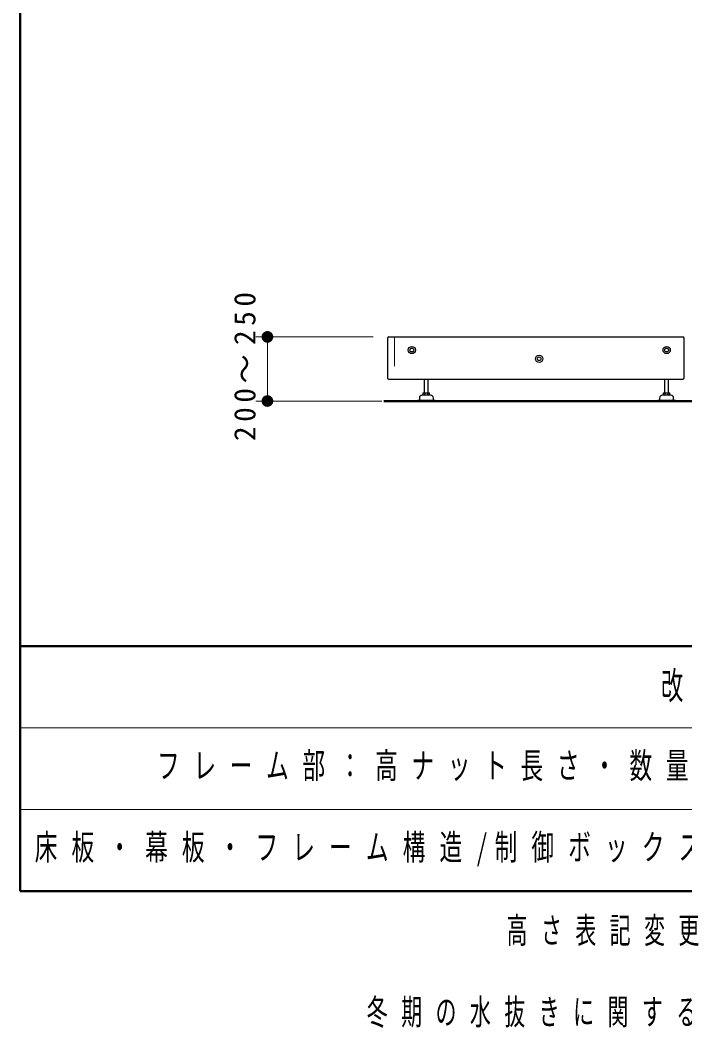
# Model space of a CAD drawing. Units: millimetres on the paper. Extents: x -385 to 0, y -594 to 267.
# Drawn here: x -385 to -327.9, y -11.7 to 74.7 of the extents above; entities that cross this region are included whole.
import ezdxf

# ---------------------------------------------------------------- set-up
doc = ezdxf.new("R2010")
doc.units = ezdxf.units.MM
doc.linetypes.add('USER1', pattern=[4.5, 2.5, -2])
doc.layers.add('1_40', color=7, linetype='Continuous', lineweight=25)
doc.layers.add('LY_3', color=7, linetype='Continuous', lineweight=13)
doc.layers.add('LY_4', color=7, linetype='Continuous')
doc.styles.add('ＭＳ ゴシック', font='')
doc.styles.get('ＭＳ ゴシック').set_extended_font_data('MS Gothic')

# ---------------------------------------------------------------- blocks, each defined once
blk = doc.blocks.new('filled_dot')
at = {"color": 0, "linetype": 'Continuous', "lineweight": -2, "const_width": 1.25}
blk.add_lwpolyline([(-0.625, 0, 1), (0.625, 0, 1)], format="xyb", close=True, dxfattribs=at)

msp = doc.modelspace()

# ---------------------------------------------------------------- linework, layer by layer
at = {"layer": '1_40', "lineweight": 13}
for p, q in [((-354.694, 47.538), (-364.774, 47.538)), ((-363.774, 42.038), (-363.774, 47.538)), ((-353.944, 42.038), (-364.774, 42.038))]:
    msp.add_line(p, q, dxfattribs=at)
at = {"layer": '1_40', "color": 32}
for p, q in [((-353.48, 47.413), (-353.48, 44.038)), ((-353.355, 47.538), (-328.131, 47.538)), ((-328.006, 44.038), (-328.006, 47.413)), ((-353.355, 43.913), (-328.131, 43.913))]:
    msp.add_line(p, q, dxfattribs=at)
at = {"layer": '1_40', "color": 32, "linetype": 'USER1', "lineweight": 13}
msp.add_line((-352.855, 47.538), (-352.855, 43.913), dxfattribs=at)
at = {"layer": '1_40', "color": 4}
for p, q in [((-350.281, 42.738), (-350.281, 43.913)), ((-349.981, 42.738), (-349.981, 43.913)), ((-329.656, 42.738), (-329.656, 43.913)), ((-329.356, 42.738), (-329.356, 43.913)), ((-349.781, 42.538), (-350.481, 42.538)), ((-350.405, 42.738), (-349.857, 42.738)), ((-350.405, 42.569), (-350.405, 42.738)), ((-350.405, 42.569), (-350.281, 42.538)), ((-350.281, 42.738), (-350.254, 42.738)), ((-350.268, 42.569), (-350.268, 42.738)), ((-349.981, 42.738), (-350.008, 42.738)), ((-349.994, 42.569), (-349.994, 42.738)), ((-349.981, 42.538), (-349.857, 42.569)), ((-349.857, 42.569), (-349.857, 42.738)), ((-329.156, 42.538), (-329.856, 42.538)), ((-329.78, 42.738), (-329.232, 42.738)), ((-329.78, 42.569), (-329.78, 42.738)), ((-329.78, 42.569), (-329.656, 42.538)), ((-329.656, 42.738), (-329.629, 42.738)), ((-329.643, 42.569), (-329.643, 42.738)), ((-329.356, 42.738), (-329.383, 42.738)), ((-329.369, 42.569), (-329.369, 42.738)), ((-329.356, 42.538), (-329.232, 42.569)), ((-329.232, 42.569), (-329.232, 42.738)), ((-349.381, 42.088), (-350.881, 42.088)), ((-350.881, 42.088), (-350.881, 42.038)), ((-349.381, 42.038), (-350.881, 42.038)), ((-350.731, 42.288), (-350.731, 42.088)), ((-349.531, 42.088), (-349.531, 42.288)), ((-349.381, 42.038), (-349.381, 42.088)), ((-328.756, 42.088), (-330.256, 42.088)), ((-330.256, 42.088), (-330.256, 42.038)), ((-328.756, 42.038), (-330.256, 42.038)), ((-330.106, 42.288), (-330.106, 42.088)), ((-328.906, 42.088), (-328.906, 42.288)), ((-328.756, 42.038), (-328.756, 42.088))]:
    msp.add_line(p, q, dxfattribs=at)
at = {"layer": '1_40', "lineweight": 50}
msp.add_line((-353.774, 42.038), (-220.819, 42.038), dxfattribs=at)
at = {"layer": '1_40', "color": 4}
for points in [[(-350.405, 42.569), (-350.383, 42.564), (-350.36, 42.561), (-350.337, 42.559), (-350.314, 42.561), (-350.291, 42.564), (-350.268, 42.569)], [(-350.268, 42.569), (-350.209, 42.563), (-350.15, 42.56), (-350.089, 42.56), (-350.029, 42.565), (-349.994, 42.569)], [(-349.994, 42.569), (-349.971, 42.564), (-349.949, 42.561), (-349.926, 42.559), (-349.903, 42.561), (-349.88, 42.564), (-349.857, 42.569)], [(-329.78, 42.569), (-329.758, 42.564), (-329.735, 42.561), (-329.712, 42.559), (-329.689, 42.561), (-329.666, 42.564), (-329.643, 42.569)], [(-329.643, 42.569), (-329.584, 42.563), (-329.525, 42.56), (-329.464, 42.56), (-329.404, 42.565), (-329.369, 42.569)], [(-329.369, 42.569), (-329.346, 42.564), (-329.324, 42.561), (-329.301, 42.559), (-329.278, 42.561), (-329.255, 42.564), (-329.232, 42.569)]]:
    msp.add_lwpolyline(points, dxfattribs=at)
at = {"layer": '1_40', "color": 32}
for centre, radius in [((-351.381, 46.413), 0.312), ((-329.506, 46.413), 0.312), ((-351.381, 46.413), 0.163), ((-340.444, 45.663), 0.312), ((-340.444, 45.663), 0.163), ((-329.506, 46.413), 0.163)]:
    msp.add_circle(centre, radius, dxfattribs=at)
for centre, start, end in [((-353.355, 47.413), 90, 180), ((-328.131, 47.413), 0, 90), ((-353.355, 44.038), 180, 270), ((-328.131, 44.038), 270, 0)]:
    msp.add_arc(centre, 0.125, start, end, dxfattribs=at)
at = {"layer": '1_40', "color": 4}
for centre, start, end in [((-350.481, 42.288), 90, 180), ((-349.781, 42.288), 0, 90), ((-329.856, 42.288), 90, 180), ((-329.156, 42.288), 0, 90)]:
    msp.add_arc(centre, 0.25, start, end, dxfattribs=at)
at = {"layer": 'LY_3', "lineweight": 50}
for p, q in [((-385, 267), (-385, 0)), ((-385, 21), (0, 21)), ((-385, 0), (0, 0))]:
    msp.add_line(p, q, dxfattribs=at)
at = {"layer": 'LY_3'}
for p, q in [((-385, 14), (-243.5, 14)), ((-385, 7), (-243.5, 7))]:
    msp.add_line(p, q, dxfattribs=at)

# ---------------------------------------------------------------- block references
at = {"layer": '1_40', "lineweight": 13, "xscale": 0.4, "yscale": 0.4}
for p, rotation in [((-363.774, 47.538), 270), ((-363.774, 42.038), 90)]:
    msp.add_blockref('filled_dot', p, dxfattribs=dict(at, rotation=rotation))

# ---------------------------------------------------------------- texts
at = {"layer": '1_40', "insert": (-364.774, 45.197), "char_height": 1.833, "attachment_point": 8, "rotation": 90, "style": 'ＭＳ ゴシック'}
msp.add_mtext('\\T1.32;200～250', dxfattribs=at)
at = {"layer": 'LY_3', "color": 4, "insert": (-314.25, 17.5), "char_height": 2.346, "attachment_point": 5, "style": 'ＭＳ ゴシック'}
msp.add_mtext('\\T1.64;\\W0.6;改\u3000\u3000訂\u3000\u3000事\u3000\u3000項', dxfattribs=at)
at = {"layer": 'LY_4', "char_height": 2.199, "attachment_point": 4, "style": 'ＭＳ ゴシック'}
for s, insert in [('\\T1.6;\\W0.65;フレーム部：高ナット長さ・数量/アジャスタ\\~ー位置変更', (-373.25, 10.5)), ('\\T1.62;\\W0.65;床板・幕板・フレーム構造/制御ボックス設置位置/図面レイアウト変更', (-383.75, 3.5)), ('\\T1.64;\\W0.6;高さ表記変更', (-343.25, -3.5)), ('\\T1.64;\\W0.6;冬期の水抜きに関する一文追記', (-355.25, -10.5))]:
    msp.add_mtext(s, dxfattribs=dict(at, insert=insert))

doc.saveas('drawing.dxf')
